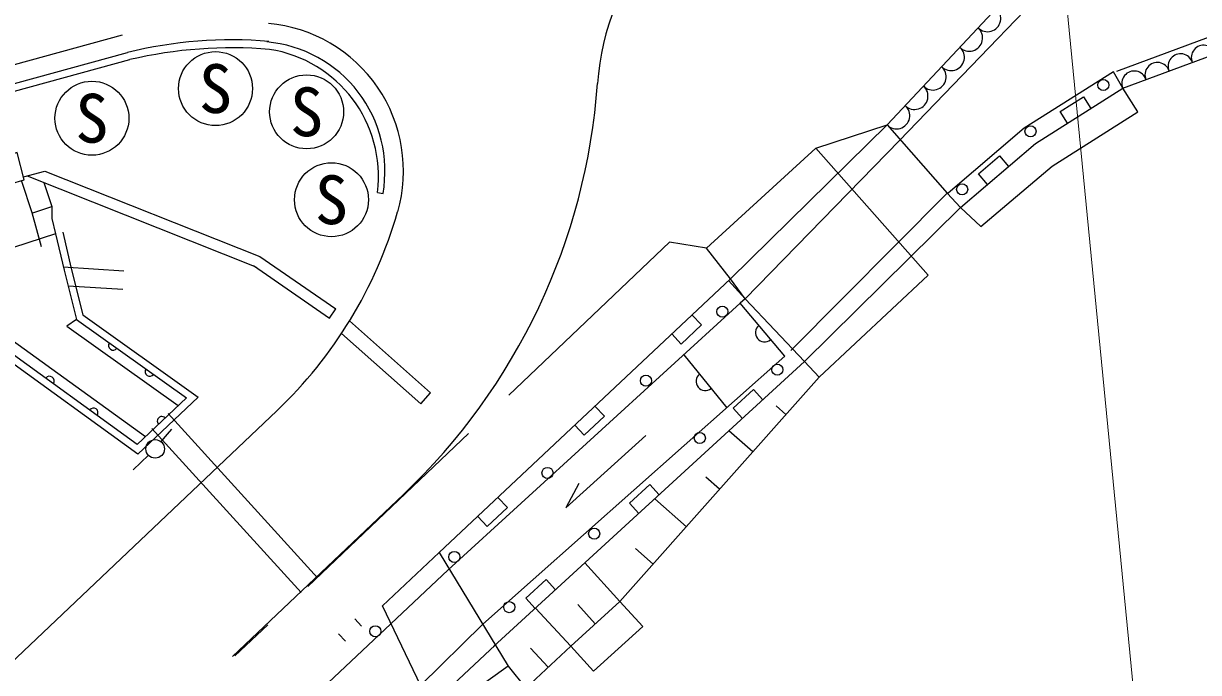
# Model space of a CAD drawing. Units: millimetres, scale not verified. Extents: x -997654 to 1989346, y -2661353 to 380000.
# Drawn here: x 171224 to 202992, y 278631 to 296177 of the extents above; entities that cross this region are included whole.
import ezdxf
from ezdxf.enums import TextEntityAlignment as Align

# ---------------------------------------------------------------- set-up
doc = ezdxf.new("R2010")
doc.units = ezdxf.units.MM
doc.header["$LTSCALE"] = 1000
doc.linetypes.add('DASHED', pattern=[7.5, 6, -1.5])
for name, color, linetype, lineweight in [('M-BGD', 7, 'Continuous', 25), ('M-BGD-EXST', 7, 'Continuous', 25), ('M-STR-HTXT', 7, 'Continuous', 13), ('M-STR-STRC', 7, 'Continuous', 25)]:
    doc.layers.add(name, color=color, linetype=linetype, lineweight=lineweight)
doc.styles.add('ＭＳ ゴシック', font='')
doc.styles.get('ＭＳ ゴシック').set_extended_font_data('MS Gothic')

msp = doc.modelspace()

# ---------------------------------------------------------------- linework, layer by layer
at = {"layer": 'M-BGD'}
for p, q in [((150411, 288908), (174036, 295390)), ((150463, 288715), (174101, 295201)), ((171225, 292027), (171804, 292186)), ((171323, 292054), (177502, 289601)), ((171804, 292186), (177613, 289880)), ((180794, 291609), (180944, 291582)), ((171452, 291046), (171989, 291227)), ((177613, 289880), (179670, 288460)), ((177442, 289633), (179499, 288213)), ((182465, 281873), (190336, 289276)), ((179499, 288213), (179670, 288460)), ((191810, 287179), (190596, 288613)), ((189074, 287222), (190241, 285787)), ((191810, 287179), (183640, 279934)), ((191838, 285605), (191569, 285844)), ((174946, 284879), (175236, 285214)), ((190940, 284594), (190298, 285165)), ((174604, 284503), (174187, 284107)), ((190043, 283584), (189670, 283915)), ((189145, 282573), (188295, 283329)), ((188247, 281563), (187770, 281987)), ((187349, 280552), (186401, 281593)), ((186019, 279341), (185063, 280367)), ((186684, 279947), (186211, 280466)), ((185413, 278776), (184932, 279291))]:
    msp.add_line(p, q, dxfattribs=at)
at = {"layer": 'M-BGD', "linetype": 'DASHED'}
for p, q in [((190336, 289276), (194571, 293435)), ((190734, 288729), (194911, 293016)), ((196200, 291594), (191810, 287179)), ((192342, 287037), (196553, 291204)), ((172300, 289596), (173937, 289494)), ((190289, 289232), (190734, 288729)), ((172427, 289087), (173906, 288995)), ((175138, 285633), (180365, 279884)), ((174694, 285229), (179926, 279475)), ((181159, 279947), (182709, 281406)), ((183640, 279934), (181960, 278284)), ((183979, 279374), (181983, 277507))]:
    msp.add_line(p, q, dxfattribs=at)
at = {"layer": 'M-BGD'}
for points in [[(194571, 293435), (198505, 297637), (200138, 299251), (207126, 301060), (207339, 301316), (221684, 304316)], [(194911, 293016), (200468, 298787), (207107, 300434), (209752, 300922), (210875, 300255), (216836, 301367), (217682, 302469)], [(200945, 294427), (209718, 297685), (212544, 297864), (215992, 296987), (217740, 297581), (218133, 299123)], [(213625, 297910), (212518, 298335), (209573, 298150), (200776, 294883)], [(196553, 291204), (198586, 292933), (200945, 294427), (200693, 294870), (198283, 293345), (196223, 291592)], [(199449, 293479), (199248, 293796), (199882, 294197), (200082, 293881)], [(195681, 289372), (192643, 292805), (194571, 293435), (196200, 291594), (196553, 291204), (197105, 290685)], [(197284, 291826), (197041, 292111), (197612, 292597), (197855, 292312)], [(171771, 291876), (171989, 291227), (171989, 290905), (172089, 290488), (172322, 289509), (172656, 288178), (175629, 286056), (174299, 284797), (170590, 287485), (169159, 289949)], [(171170, 291910), (171445, 291071), (171705, 290150)], [(172089, 290488), (169779, 289746), (169159, 289949), (168954, 289755)], [(169779, 289746), (170919, 287617), (174521, 285007)], [(190734, 288729), (190596, 288613), (182709, 281406)], [(183932, 279331), (192342, 287037), (190734, 288729)], [(172656, 288178), (172392, 287998), (175407, 285846)], [(188751, 287785), (189008, 287512), (189554, 288026), (189297, 288299)], [(184324, 278804), (184807, 278210), (186019, 279341), (187349, 280552), (192736, 286615)], [(190664, 285499), (190410, 285776), (190963, 286282), (191217, 286006)], [(186127, 285318), (186384, 285045), (186930, 285559), (186674, 285832)], [(186241, 283745), (185891, 283082), (188053, 285039)], [(187860, 282931), (187607, 283207), (188160, 283714), (188413, 283437)], [(183504, 282850), (183761, 282577), (184307, 283091), (184050, 283364)], [(185610, 280869), (185357, 281145), (184804, 280638), (185057, 280362)], [(187349, 280552), (187967, 279875), (186636, 278663), (186019, 279341)], [(179225, 278090), (179461, 278350), (181159, 279947)]]:
    msp.add_lwpolyline(points, dxfattribs=at)
at = {"layer": 'M-BGD', "linetype": 'DASHED'}
for points in [[(197105, 290685), (199036, 292321), (201351, 293786), (200945, 294427)], [(192643, 292805), (189689, 290106), (188687, 290269), (176940, 279078)], [(172284, 290534), (172516, 289557), (172832, 288298), (175943, 286078), (174316, 284537), (170612, 287222), (170361, 287481), (168986, 289849)], [(190734, 288729), (190336, 289276), (189689, 290106)], [(192342, 287037), (192736, 286615), (195681, 289372)]]:
    msp.add_lwpolyline(points, dxfattribs=at)
at = {"layer": 'M-BGD'}
for points in [[(171054, 292690), (170290, 292448), (170498, 291736), (171246, 291946)], [(182465, 281873), (184324, 278804), (182644, 277596), (182282, 277614), (180927, 280429)]]:
    msp.add_lwpolyline(points, close=True, dxfattribs=at)
for centre, radius in [((200420, 294513), 150), ((198451, 293262), 150), ((196601, 291693), 150), ((190118, 288388), 150), ((191603, 286817), 150), ((188051, 286520), 150), ((189509, 284969), 150), ((174783, 284677), 250), ((185391, 284027), 150), ((186653, 282383), 150), ((182870, 281756), 150), ((184356, 280398), 150), ((180737, 279746), 150)]:
    msp.add_circle(centre, radius, dxfattribs=at)
for centre, radius, start, end in [((495846, -1167853), 1493500, 100.37437, 100.37437), ((197287, 296314), 360, 224.5024, 49.2578), ((196795, 295788), 360, 224.5024, 49.2578), ((176852, 284145), 11592, 85.0188, 104.0589), ((176870, 283354), 12166, 85.2577, 103.1547), ((177497, 292192), 3500, 349.9654, 84.9782), ((177342, 292040), 3479, 352.9073, 81.1815), ((196303, 295263), 360, 224.5024, 49.2578), ((203133, 295256), 335, 17.7321, 203.0136), ((202507, 295023), 335, 17.7321, 203.0136), ((195811, 294738), 360, 224.5024, 49.2578), ((201253, 294558), 335, 17.7321, 203.0136), ((201880, 294790), 335, 17.7321, 203.0136), ((195319, 294213), 360, 224.5024, 49.2578), ((194828, 293688), 360, 224.5024, 49.2578), ((191260, 287819), 250, 129.1264, 309.1264), ((173647, 287471), 125, 144.4866, 324.4866), ((171929, 286515), 125, 324.0645, 144.0644), ((174638, 286764), 125, 144.4866, 324.4866), ((189657, 286505), 250, 129.1264, 309.1264), ((173114, 285656), 125, 324.0645, 144.0644), ((174964, 285427), 125, 43.4515, 223.4515)]:
    msp.add_arc(centre, radius, start, end, dxfattribs=at)
at = {"layer": 'M-BGD-EXST'}
for centre in [(176415, 294417), (173073, 293616), (178879, 293789), (179550, 291412)]:
    msp.add_circle(centre, 1000, dxfattribs=at)
at = {"layer": 'M-STR-HTXT'}
msp.add_lwpolyline([(199357, 297395), (203986, 249952), (223317, 249952)], dxfattribs=at)
at = {"layer": 'M-STR-STRC'}
for p, q in [((122248, 281700), (173903, 295872)), ((182228, 286191), (180038, 288134)), ((181962, 285892), (179820, 287792)), ((181962, 285892), (182228, 286191)), ((178072, 285708), (168703, 276818)), ((181487, 283434), (176878, 279061))]:
    msp.add_line(p, q, dxfattribs=at)
for centre, radius, start, end in [((193724, 294052), 7000, 105.3423, 175.9046), ((177497, 292192), 4000, 343.8877, 84.9782), ((169785, 295766), 17000, 313.4993, 355.9046), ((169811, 294412), 12000, 313.4993, 343.8877)]:
    msp.add_arc(centre, radius, start, end, dxfattribs=at)

# ---------------------------------------------------------------- texts
at = {"layer": 'M-BGD-EXST', "style": 'ＭＳ ゴシック'}
for p in [(176415, 294417), (173073, 293616), (178879, 293789), (179550, 291412)]:
    msp.add_text('S', height=1320, dxfattribs=at).set_placement(p, align=Align.MIDDLE_CENTER)

doc.saveas('drawing.dxf')
